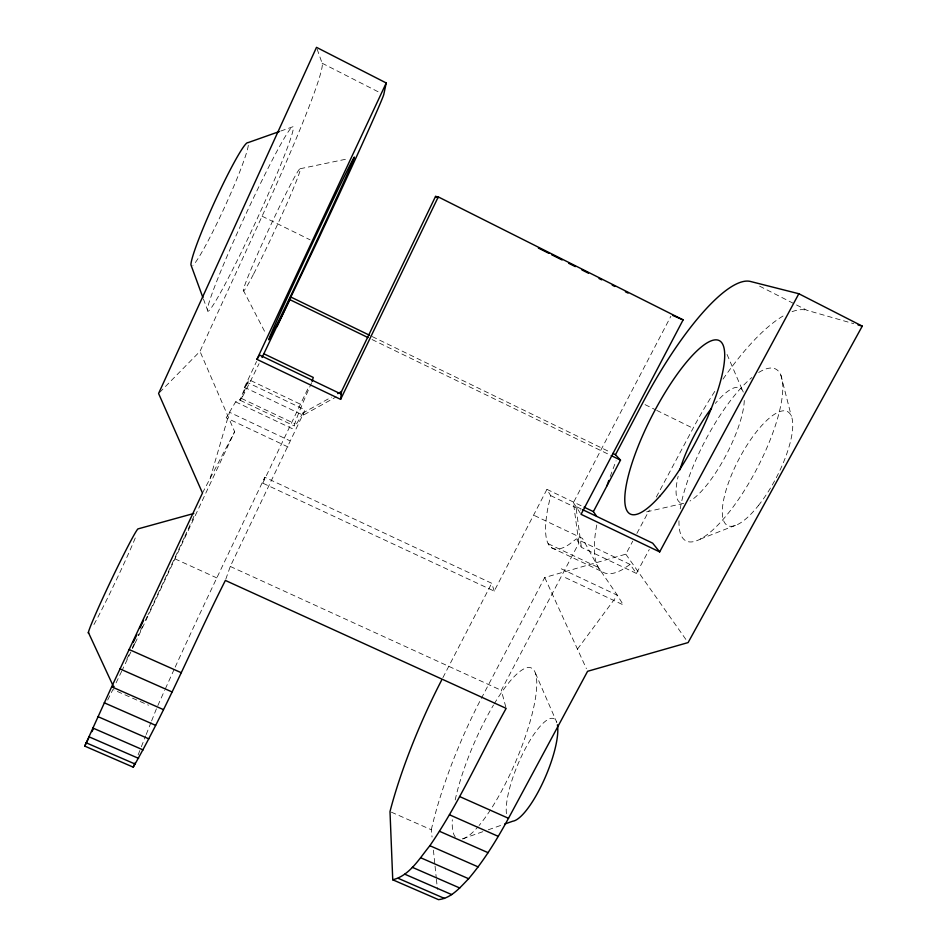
<?xml version="1.0" encoding="UTF-8"?>
<svg xmlns="http://www.w3.org/2000/svg" width="947" height="947" viewBox="0 0 947 947"><rect width="100%" height="100%" fill="white"/><g stroke="black" fill="none" stroke-linecap="round" stroke-linejoin="round"><path stroke-width="0.71" stroke-dasharray="4.74 3.55" d="M596.764 525.017L595.77 530.415A163.121 42.733 -62.7 0 0 622.001 569.798L630.146 564.448L636.408 573.444L649.287 549.473M494.216 591.117L491.718 583.269L264.817 477.264L262.804 483.159L494.216 591.117L546.94 489.362L550.633 495.589L547.958 507.604A163.949 36.59 -63.1 0 0 568.875 544.584L576.368 538.879L630.146 564.448M303.17 415.224L304.65 409.696L247.345 382.446L244.456 387.323L303.17 415.224L336.138 396.923M210.127 478.448L229.482 412.253L289.818 440.722M610.199 476.519L616.071 460.846M225.812 579.173L230.287 566.448L303.916 412.442L331.462 397.136M288.006 446.948L226.191 417.816L235.625 401.871L241.473 398.438L248.789 379.64L300.459 404.227M138.108 754.925L140.807 748.13M141.34 746.769L145.66 735.89M146.205 734.529L151.058 722.289M151.603 720.939L156.456 708.699A160.209 4.155 -65 0 1 164.742 690.15M247.345 382.446L243.912 390.377A169.075 2.356 -64.9 0 0 256.649 368.596L259.064 363.66M311.61 382.73L307.23 392.733A168.164 4.593 -64.6 0 0 300.495 417.225L304.65 409.696M159.617 392.437L199.983 351.373L262.082 216.2A170.093 10.251 -65.2 0 0 322.134 63.224L316.511 47.35M244.456 387.323L256.554 361.482M135.09 643.143A160.931 1.432 -64.7 0 0 174.946 558.837L234.643 431.714L199.983 351.373M175.183 667.126A160.209 4.155 -65 0 1 216.816 577.907L264.817 477.264M262.804 483.159L308.982 386.364M107.662 700.046L112.906 689.511L148.537 705.207M442.912 677.65L491.718 583.269M636.408 573.444L581.399 547.342L578.866 543.093L573.409 502.644L670.878 316.251M481.336 698.389L544.726 577.516L625.801 554.173L632.738 541.187M202.48 493.02L234.643 431.714M505.793 706.983L501.306 690.351L578.866 543.093L576.368 538.879M636.893 533.398L649.382 510.042M656.318 497.057L693.086 428.257A162.221 49.398 -62.4 0 1 715.908 389.655M577.457 649.121L617.397 595.272L598.374 567.49L582.488 538.405L533.575 515.132M700.188 539.151L738.08 524.295M280.738 131.053L293.061 126.697A101.601 6.096 -65.2 0 1 233.293 268.38A101.601 6.096 -65.2 0 1 224.782 261.609A101.601 6.096 -65.2 0 1 293.061 126.697M482.816 831.703L460.988 839.35A93.078 22.728 -66.7 0 0 478.022 826.743M488.273 829.797L501.91 825.015M646.623 511.865L683.545 503.319A64.668 18.644 -62.5 0 1 678.17 476.258M300.175 168.732L348.626 158.646M759.612 286.148L807.045 310.32L853.78 323.696M391.336 812.159L431.311 829.761L432.057 837.041M230.287 566.448L501.306 690.351M174.946 558.837L216.816 577.907M565.418 577.646L623.315 604.92L617.397 595.272L560.802 568.567M240.254 400.332L294.363 425.949M551.367 547.626L602.328 571.751M235.625 401.871L293.203 429.109M241.473 398.438L294.789 423.7M548.124 543.696L598.374 567.49M546.94 489.362L582.772 506.527M581.198 508.965L575.894 506.432L581.399 547.342M550.633 495.589L580.902 510.078M372.254 336.587L610.176 452.121M372.041 339.523L609.868 454.951M262.082 216.2L310.083 239.816M645.061 404.629L655.442 409.743M656.745 410.382L693.086 428.257M322.134 63.224L379.818 92.628M625.801 554.173L686.409 640.196M573.409 502.644L580.322 513.191M243.261 290.196L266.048 334.196M544.726 577.516L586.406 668.689M535.398 673.104L556.8 722.395A55.565 15.128 -67 0 0 525.763 747.834A55.565 15.128 -67 0 0 506.763 815.497M727.047 354.438L743.348 392.318A64.668 18.644 -62.5 0 0 715.305 403.458M203.427 298.992L207.417 309.906M780.861 375.083L791.349 416.23M433.406 850.146L434.91 864.706M435.064 866.162L436.259 877.81M436.413 879.266L437.455 889.458M431.311 829.761A155.71 38.152 -66.7 0 1 480.721 699.584M134.486 644.41A160.931 1.432 -64.7 0 1 131.491 650.707M130.887 651.962A160.931 1.432 -64.7 0 1 122.352 669.837M121.737 671.115A160.931 1.432 -64.7 0 1 113.522 688.232M165.323 688.86A160.209 4.155 -65 0 1 174.603 668.381M723.023 379.096A162.221 49.398 -62.4 0 1 785.821 314.487M792.059 311.67A162.221 49.398 -62.4 0 1 807.045 310.32M193.946 516.222A96.18 0.852 -64.7 0 1 190.832 523.218M190.158 524.721A96.18 0.852 -64.7 0 1 184.831 536.345M184.144 537.825A96.18 0.852 -64.7 0 1 147.969 614.887M147.353 616.201A96.18 0.852 -64.7 0 1 145.507 620.096M142.417 626.571A96.18 0.852 -64.7 0 1 138.226 635.366M134.379 643.404A96.18 0.852 -64.7 0 1 131.846 648.683M128.863 654.898A96.18 0.852 -64.7 0 1 125.608 661.633M494.204 703.87A93.078 22.728 -66.7 0 1 536.748 685.368A93.078 22.728 -66.7 0 1 491.114 808.88M490.392 809.993A93.078 22.728 -66.7 0 1 479.087 825.5M455.4 837.136A93.078 22.728 -66.7 0 1 452.311 819.711M455.199 799.931A93.078 22.728 -66.7 0 1 493.505 705.03M135.255 538.003A57.85 2.273 -64.5 0 1 92.581 626.973M744.271 400.463A64.668 18.644 -62.5 0 1 725.118 456.939A64.668 18.644 -62.5 0 1 690.02 501.01M758.677 372.514A96.949 29.416 -62.4 0 1 755.043 472.233A96.949 29.416 -62.4 0 1 679.011 520.199M680.218 508.835A96.949 29.416 -62.4 0 1 751.847 377.533M248.315 145.27A67.853 5.646 -65.4 0 1 223.823 208.861A67.853 5.646 -65.4 0 1 192.845 265.432M253.737 273.754A67.509 2.959 -65.1 0 0 299.962 170.993A67.509 2.959 -65.1 0 0 261.573 245.119A67.509 2.959 -65.1 0 0 253.737 273.754M758.381 505.591A64.372 20.858 -62.2 0 0 787.596 411.637A64.372 20.858 -62.2 0 0 726.586 488.451A64.372 20.858 -62.2 0 0 758.381 505.591"/><path stroke-width="1.42" d="M392.745 879.787C409.791 875.525 419.426 858.432 429.867 845.707C459.591 802.464 480.626 754.061 506.16 708.368L225.374 580.44C194.064 642.315 167.631 706.876 133.255 767.165L84.733 746.106L111.663 686.788L202.48 493.02L158.587 393.49L316.511 47.35L386.234 82.969L256.921 359.351L340.612 399.362L341.488 391.573L435.537 196.42L438.272 196.905L683.107 319.885L581.056 514.316L659.668 551.9L798.842 293.736L862.267 326.135L688.102 642.587L587.59 671.293L508.503 818.303C496.903 839.492 484.296 860.267 468.623 878.721C460.195 887.398 451.34 898.241 438.508 899.65L392.745 879.787L389.998 811.567A156.373 33.181 -66.5 0 1 441.562 680.266M386.234 82.969L383.748 94.629A169.075 2.356 -64.9 0 1 316.57 243.012L262.07 357.504M312.167 381.475L313.244 377.427L264.177 353.929M606.956 485.835L608.803 480.508M133.255 767.165L134.865 763.093M290.54 298.187L276.926 326.727M340.612 399.362L438.272 196.905M84.733 746.106L88.663 738.21M91.942 731.629L93.244 729.001M596.468 516.044L593.39 511.605L620.498 460.112L615.491 454.702L642.468 403.351A163.121 42.733 -62.7 0 1 750.391 281.448L798.842 293.736M256.921 359.351L259.573 355.018L341.204 394.106M337.724 393.656L341.488 391.573M279.377 131.538L247.901 142.677A67.853 5.646 -65.4 0 0 216.733 197.284A67.853 5.646 -65.4 0 0 190.951 264.876L202.918 297.63M504.644 824.056L512.824 821.191A55.565 15.128 -67 0 0 543.353 781.524A55.565 15.128 -67 0 0 557.416 724.786M193.768 513.487L138.203 528.84A57.85 2.273 -64.5 0 0 109.793 583.103A57.85 2.273 -64.5 0 0 88.663 633.093M858.029 324.916L862.267 326.135M672.844 315.493L683.107 319.885M88.758 736.695L138.582 758.369M404.783 874.188L451.695 894.595M86.094 742.756L135.291 764.122M398.225 878.343L444.581 898.466M97.884 716.595L148.809 738.861M420.74 857.781L468.623 878.721M92.699 727.947L143.104 749.929M412.336 867.322L459.757 888.002M104.241 702.792L155.616 725.343M429.867 845.707L478.14 866.896M111.663 686.788L163.393 709.587M439.503 831.277L488.107 852.691M119.997 668.902L171.999 691.914M449.47 814.763L498.3 836.379M129.088 649.488L181.244 672.701M459.544 796.522L508.503 818.303M584.098 507.154L593.39 511.605M582.512 509.604L652.672 543.164L659.668 551.9M291.179 297.204L369.602 335.285M612.827 453.412L615.491 454.702M289.664 299.548L368.052 337.594M611.194 455.602L620.498 460.112M435.537 196.42L438.177 197.734M538.393 248.067L548.94 253.358M551.568 254.684L562.116 259.987M568.709 263.302L575.303 266.604M581.896 269.919L588.489 273.233M599.037 278.525L601.676 279.85M612.224 285.154L614.863 286.479M625.411 291.771L628.05 293.096M88.343 632.371L113.368 686.362M133.243 642.35A96.18 0.852 -64.7 0 1 136.841 634.656M139.955 628.015A96.18 0.852 -64.7 0 1 143.589 620.261M679.91 469.854A64.668 18.644 -62.5 0 1 711.481 408.228M290.563 296.139A100.998 1.409 -64.9 0 0 354.32 157.462A100.998 1.409 -64.9 0 0 289.332 293.037A100.998 1.409 -64.9 0 0 290.563 296.139M659.668 496.346A97.482 25.439 -62.8 0 0 723.555 346.33A97.482 25.439 -62.8 0 0 640.953 439.467A97.482 25.439 -62.8 0 0 659.668 496.346"/></g></svg>
